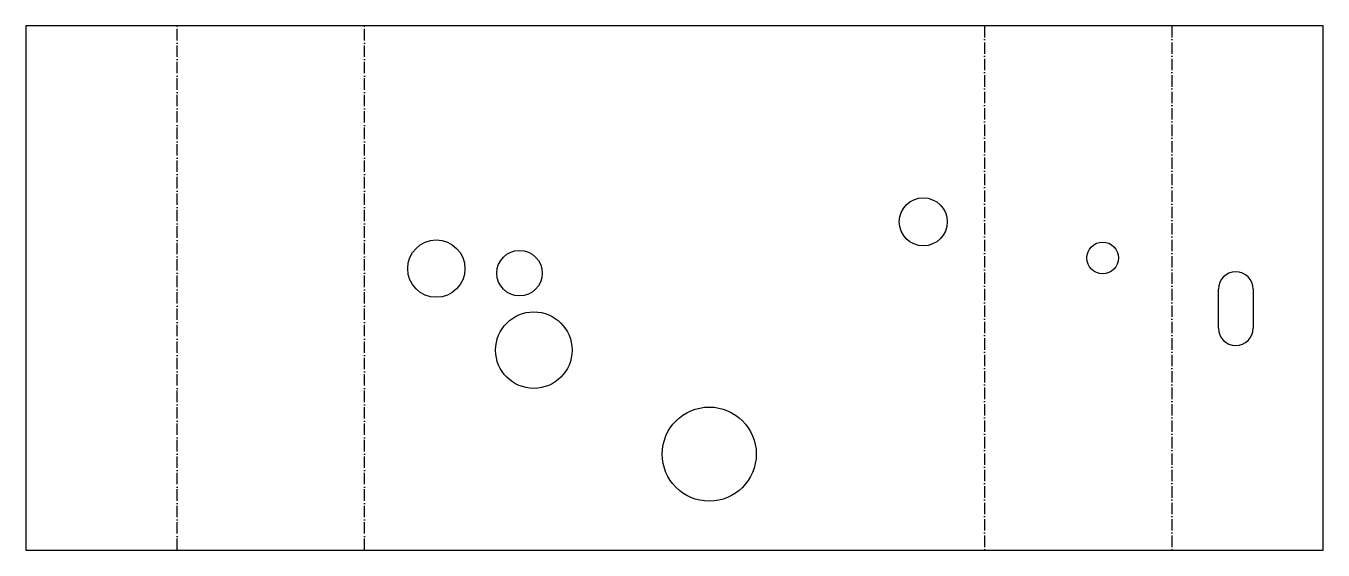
# Model space of a CAD drawing. Header units: millimetres. Extents: x -77 to 211, y 0 to 117.
import ezdxf

# ---------------------------------------------------------------- set-up
doc = ezdxf.new("R2010")
doc.units = ezdxf.units.MM
doc.linetypes.add('DASHDOT', pattern=[3.556, 2.54, -0.508, 0, -0.508])
doc.layers.add('BEND', color=7, linetype='Continuous')
doc.layers.add('CUT', color=7, linetype='Continuous')

msp = doc.modelspace()

# ---------------------------------------------------------------- linework, layer by layer
at = {"layer": 'BEND', "color": 3, "linetype": 'DASHDOT'}
for p, q in [((-43.54, 0), (-43.54, 116.55)), ((-1.88, 0), (-1.88, 116.55)), ((136.12, 116.55), (136.12, 0)), ((177.78, 116.55), (177.78, 0))]:
    msp.add_line(p, q, dxfattribs=at)
at = {"layer": 'CUT'}
for p, q in [((211.44, 116.55), (-77.21, 116.55)), ((-77.21, 116.55), (-77.21, 0)), ((211.44, 0), (211.44, 116.55)), ((188.15, 49.34), (188.15, 57.98)), ((195.9, 57.98), (195.9, 49.34)), ((-77.21, 0), (211.44, 0))]:
    msp.add_line(p, q, dxfattribs=at)
for centre, radius in [((122.48, 72.99), 5.34), ((14.11, 62.58), 6.37), ((32.63, 61.57), 5.06), ((162.38, 64.97), 3.52), ((35.81, 44.46), 8.51), ((74.85, 21.34), 10.46)]:
    msp.add_circle(centre, radius, dxfattribs=at)
for centre, start, end in [((192.02, 57.98), 0, 180), ((192.02, 49.34), 180, 0)]:
    msp.add_arc(centre, 3.88, start, end, dxfattribs=at)

doc.saveas('drawing.dxf')
